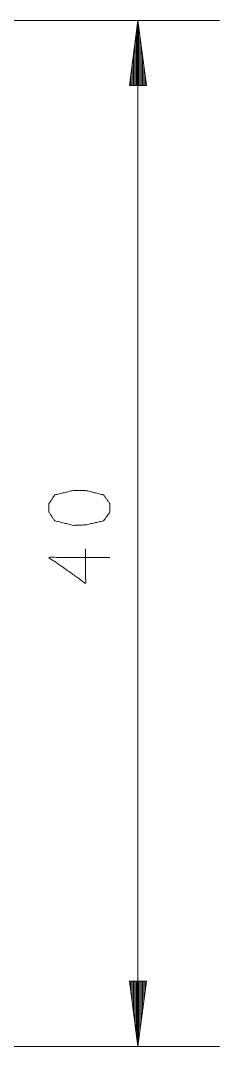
# Model space of a CAD drawing. Header units: millimetres. Extents: x 0 to 420, y 0 to 297.
# Drawn here: x 231.74 to 239.49, y 70.43 to 110.43 of the extents above; entities that cross this region are included whole.
import ezdxf

# ---------------------------------------------------------------- set-up
doc = ezdxf.new("R2010")
doc.units = ezdxf.units.MM
doc.layers.add('1', color=7, linetype='Continuous', true_color=0xffffff)

msp = doc.modelspace()

# ---------------------------------------------------------------- linework, layer by layer
at = {"layer": '1', "color": 13, "linetype": 'Continuous', "lineweight": 18}
for p, q in [((213.356, 110.433), (239.489, 110.433)), ((236.314, 110.433), (235.979, 107.893)), ((236.648, 107.893), (236.314, 110.433)), ((236.314, 110.433), (236.314, 70.433)), ((236.288, 107.893), (236.288, 110.24)), ((236.339, 107.893), (236.339, 110.24)), ((236.238, 107.893), (236.238, 109.854)), ((236.39, 107.893), (236.39, 109.854)), ((236.187, 107.893), (236.187, 109.468)), ((236.441, 107.893), (236.441, 109.468)), ((236.136, 107.893), (236.136, 109.082)), ((236.492, 107.893), (236.492, 109.082)), ((236.085, 107.893), (236.085, 108.696)), ((236.542, 107.893), (236.542, 108.696)), ((236.034, 107.893), (236.034, 108.311)), ((236.593, 107.893), (236.593, 108.311)), ((235.979, 107.893), (236.648, 107.893)), ((235.984, 107.893), (235.984, 107.925)), ((235.984, 107.893), (235.984, 107.925)), ((236.644, 107.893), (236.644, 107.925)), ((236.644, 107.893), (236.644, 107.925)), ((235.979, 72.973), (236.314, 70.433)), ((236.648, 72.973), (235.979, 72.973)), ((235.984, 72.973), (235.984, 72.941)), ((235.984, 72.973), (235.984, 72.941)), ((236.034, 72.973), (236.034, 72.555)), ((236.085, 72.973), (236.085, 72.169)), ((236.136, 72.973), (236.136, 71.783)), ((236.187, 72.973), (236.187, 71.397)), ((236.238, 72.973), (236.238, 71.012)), ((236.288, 72.973), (236.288, 70.626)), ((236.314, 70.433), (236.648, 72.973)), ((236.339, 72.973), (236.339, 70.626)), ((236.39, 72.973), (236.39, 71.012)), ((236.441, 72.973), (236.441, 71.397)), ((236.492, 72.973), (236.492, 71.783)), ((236.542, 72.973), (236.542, 72.169)), ((236.593, 72.973), (236.593, 72.555)), ((236.644, 72.973), (236.644, 72.941)), ((236.644, 72.973), (236.644, 72.941)), ((213.356, 70.433), (239.489, 70.433))]:
    msp.add_line(p, q, dxfattribs=at)
at = {"layer": '1', "color": 95, "linetype": 'Continuous', "lineweight": 18}
for points, knots in [([(235.221, 91.599), (234.971, 91.935), (234.271, 92.112), (233.796, 92.112), (233.071, 91.935), (232.846, 91.599), (232.846, 91.263), (233.071, 90.927), (233.796, 90.751), (234.271, 90.768), (234.971, 90.927), (235.221, 91.263), (235.221, 91.599)], [0, 0, 0.067525, 0.183972, 0.260582, 0.380942, 0.446142, 0.500306, 0.565506, 0.685865, 0.762529, 0.878311, 0.945835, 1, 1]), ([(234.271, 89.835), (234.271, 88.492), (232.846, 89.499), (235.221, 89.499)], [0, 0, 0.245869, 0.565296, 1, 1])]:
    msp.add_open_spline(points, degree=1, knots=knots, dxfattribs=at)

doc.saveas('drawing.dxf')
